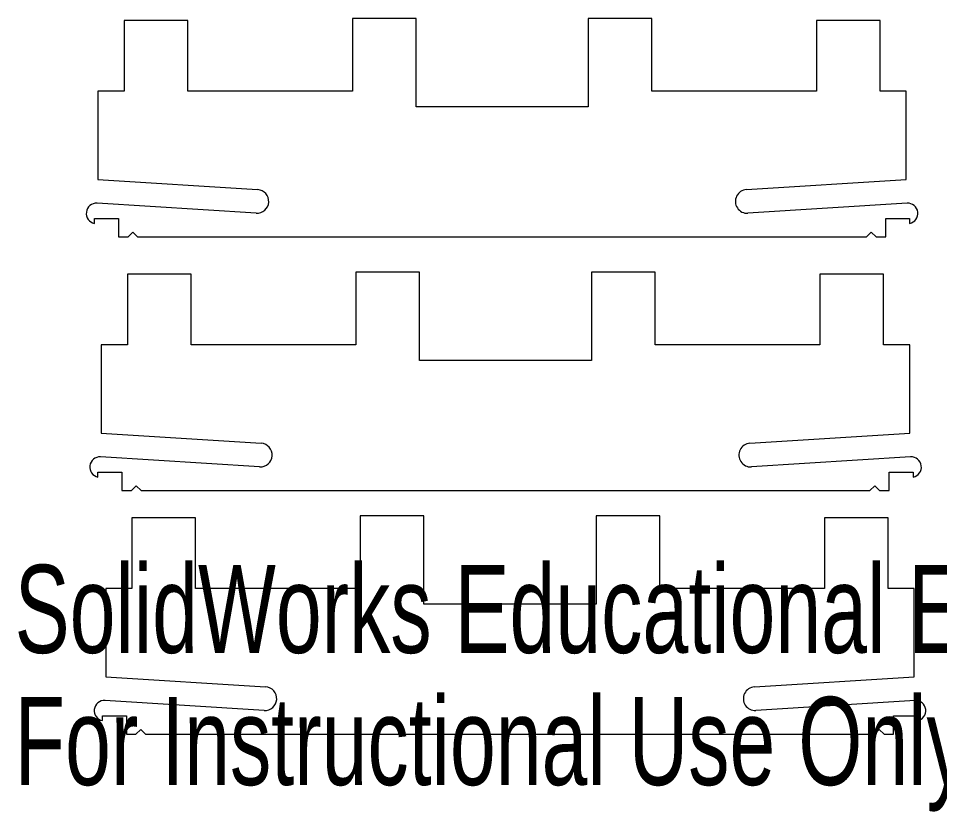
# Model space of a CAD drawing. Header units: inches. Extents: x 0 to 26.9, y 0 to 19.8.
# Drawn here: x 0.015 to 3.633, y -0.004 to 3.112 of the extents above; entities that cross this region are included whole.
import ezdxf

# ---------------------------------------------------------------- set-up
doc = ezdxf.new("R2010")
doc.units = ezdxf.units.IN
doc.header["$MEASUREMENT"] = 0
doc.styles.add('SLDTEXTSTYLE0', font='TXT', dxfattribs={"width": 0.7})

msp = doc.modelspace()

# ---------------------------------------------------------------- linework, layer by layer
at = {"color": 7, "linetype": 'Continuous', "lineweight": 15}
for p, q in [((1.3266, 3.1123), (1.3266, 2.8265)), ((1.5766, 3.1123), (1.3266, 3.1123)), ((1.5766, 2.7643), (1.5766, 3.1123)), ((2.2526, 3.1123), (2.2526, 2.7643)), ((2.5026, 3.1123), (2.2526, 3.1123)), ((2.5026, 2.8265), (2.5026, 3.1123)), ((0.4296, 3.1035), (0.4296, 2.8265)), ((0.6796, 3.1035), (0.4296, 3.1035)), ((0.6796, 2.8265), (0.6796, 3.1035)), ((3.1496, 3.1035), (3.1496, 2.8265)), ((3.3996, 3.1035), (3.1496, 3.1035)), ((3.3996, 2.8265), (3.3996, 3.1035)), ((0.3266, 2.8265), (0.3266, 2.4792)), ((0.4296, 2.8265), (0.3266, 2.8265)), ((1.3266, 2.8265), (0.6796, 2.8265)), ((3.1496, 2.8265), (2.5026, 2.8265)), ((3.5026, 2.8265), (3.3996, 2.8265)), ((3.5026, 2.4792), (3.5026, 2.8265)), ((2.2526, 2.7643), (1.5766, 2.7643)), ((0.3266, 2.4792), (0.9545, 2.4396)), ((2.8747, 2.4396), (3.5026, 2.4792)), ((0.9487, 2.3468), (0.3237, 2.3862)), ((3.5055, 2.3862), (2.8805, 2.3468)), ((0.3135, 2.3265), (0.4075, 2.3265)), ((0.3135, 2.307), (0.3135, 2.3265)), ((0.4075, 2.3265), (0.4075, 2.2538)), ((3.4217, 2.3265), (3.5157, 2.3265)), ((3.4217, 2.2538), (3.4217, 2.3265)), ((3.5157, 2.3265), (3.5157, 2.307)), ((0.4075, 2.2538), (0.4452, 2.2538)), ((0.4452, 2.2538), (0.4641, 2.2727)), ((0.4641, 2.2727), (0.483, 2.2538)), ((0.483, 2.2538), (3.3462, 2.2538)), ((3.3462, 2.2538), (3.3651, 2.2727)), ((3.3651, 2.2727), (3.384, 2.2538)), ((3.384, 2.2538), (3.4217, 2.2538)), ((0.4432, 2.1068), (0.4432, 1.8298)), ((0.6932, 2.1068), (0.4432, 2.1068)), ((0.6932, 1.8298), (0.6932, 2.1068)), ((1.3402, 2.1156), (1.3402, 1.8298)), ((1.5902, 2.1156), (1.3402, 2.1156)), ((1.5902, 1.7676), (1.5902, 2.1156)), ((2.2662, 2.1156), (2.2662, 1.7676)), ((2.5162, 2.1156), (2.2662, 2.1156)), ((2.5162, 1.8298), (2.5162, 2.1156)), ((3.1632, 2.1068), (3.1632, 1.8298)), ((3.4132, 2.1068), (3.1632, 2.1068)), ((3.4132, 1.8298), (3.4132, 2.1068)), ((0.3402, 1.8298), (0.3402, 1.4824)), ((0.4432, 1.8298), (0.3402, 1.8298)), ((1.3402, 1.8298), (0.6932, 1.8298)), ((3.1632, 1.8298), (2.5162, 1.8298)), ((3.5162, 1.8298), (3.4132, 1.8298)), ((3.5162, 1.4824), (3.5162, 1.8298)), ((2.2662, 1.7676), (1.5902, 1.7676)), ((0.3402, 1.4824), (0.9682, 1.4429)), ((2.8883, 1.4429), (3.5162, 1.4824)), ((0.9623, 1.3501), (0.3373, 1.3894)), ((3.5192, 1.3894), (2.8942, 1.3501)), ((0.3272, 1.3298), (0.4212, 1.3298)), ((0.3272, 1.3102), (0.3272, 1.3298)), ((0.4212, 1.3298), (0.4212, 1.2571)), ((3.4353, 1.3298), (3.5293, 1.3298)), ((3.4353, 1.2571), (3.4353, 1.3298)), ((3.5293, 1.3298), (3.5293, 1.3102)), ((0.4588, 1.2571), (0.4777, 1.276)), ((0.4777, 1.276), (0.4966, 1.2571)), ((3.3599, 1.2571), (3.3788, 1.276)), ((3.3788, 1.276), (3.3977, 1.2571)), ((0.4212, 1.2571), (0.4588, 1.2571)), ((0.4966, 1.2571), (3.3599, 1.2571)), ((3.3977, 1.2571), (3.4353, 1.2571)), ((1.3578, 1.1583), (1.3578, 0.8725)), ((1.6078, 1.1583), (1.3578, 1.1583)), ((1.6078, 0.8103), (1.6078, 1.1583)), ((2.2838, 1.1583), (2.2838, 0.8103)), ((2.5338, 1.1583), (2.2838, 1.1583)), ((2.5338, 0.8725), (2.5338, 1.1583)), ((0.4608, 1.1495), (0.4608, 0.8725)), ((0.7108, 1.1495), (0.4608, 1.1495)), ((0.7108, 0.8725), (0.7108, 1.1495)), ((3.1808, 1.1495), (3.1808, 0.8725)), ((3.4308, 1.1495), (3.1808, 1.1495)), ((3.4308, 0.8725), (3.4308, 1.1495)), ((0.3578, 0.8725), (0.3578, 0.5251)), ((0.4608, 0.8725), (0.3578, 0.8725)), ((1.3578, 0.8725), (0.7108, 0.8725)), ((3.1808, 0.8725), (2.5338, 0.8725)), ((3.5338, 0.8725), (3.4308, 0.8725)), ((3.5338, 0.5251), (3.5338, 0.8725)), ((2.2838, 0.8103), (1.6078, 0.8103)), ((0.3578, 0.5251), (0.9857, 0.4856)), ((2.9058, 0.4856), (3.5338, 0.5251)), ((0.9798, 0.3928), (0.3548, 0.4321)), ((3.5367, 0.4321), (2.9117, 0.3928)), ((0.3447, 0.3725), (0.4387, 0.3725)), ((0.3447, 0.3529), (0.3447, 0.3725)), ((0.4387, 0.3725), (0.4387, 0.2998)), ((3.4528, 0.3725), (3.5468, 0.3725)), ((3.4528, 0.2998), (3.4528, 0.3725)), ((3.5468, 0.3725), (3.5468, 0.3529)), ((0.4387, 0.2998), (0.4763, 0.2998)), ((0.4763, 0.2998), (0.4952, 0.3187)), ((0.4952, 0.3187), (0.5141, 0.2998)), ((0.5141, 0.2998), (3.3774, 0.2998)), ((3.3774, 0.2998), (3.3963, 0.3187)), ((3.3963, 0.3187), (3.4152, 0.2998)), ((3.4152, 0.2998), (3.4528, 0.2998))]:
    msp.add_line(p, q, dxfattribs=at)
for centre, radius, start, end in [((0.9516, 2.3932), 0.0465, 266.397, 86.397), ((2.8776, 2.3932), 0.0465, 93.603, 273.603), ((0.3212, 2.3462), 0.04, 86.397, 258.9733), ((3.508, 2.3462), 0.04, 281.0267, 93.603), ((0.9652, 1.3965), 0.0465, 266.397, 86.397), ((2.8912, 1.3965), 0.0465, 93.603, 273.603), ((0.3348, 1.3495), 0.04, 86.397, 258.9733), ((3.5217, 1.3495), 0.04, 281.0267, 93.603), ((0.9828, 0.4392), 0.0465, 266.397, 86.397), ((2.9088, 0.4392), 0.0465, 93.603, 273.603), ((0.3523, 0.3922), 0.04, 86.397, 258.9733), ((3.5392, 0.3922), 0.04, 281.0267, 93.603)]:
    msp.add_arc(centre, radius, start, end, dxfattribs=at)

# ---------------------------------------------------------------- texts
at = {"color": 7, "linetype": 'Continuous', "char_height": 0.346, "attachment_point": 1, "style": 'SLDTEXTSTYLE0'}
for s, insert in [('SolidWorks Educational Edition.', (0, 0.965)), ('For Instructional Use Only.', (0, 0.446))]:
    msp.add_mtext(s, dxfattribs=dict(at, insert=insert))

doc.saveas('drawing.dxf')
